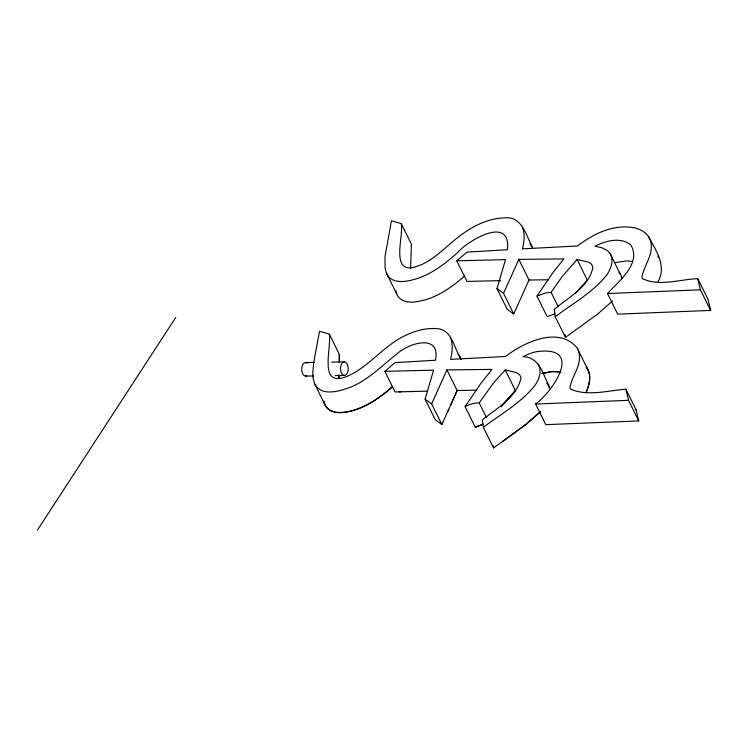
<?xml version="1.0" encoding="UTF-8"?>
<svg xmlns="http://www.w3.org/2000/svg" width="748" height="748" viewBox="0 0 748 748"><rect width="100%" height="100%" fill="white"/><g stroke="black" fill="none" stroke-linecap="round" stroke-linejoin="round"><path stroke-width="1.12" d="M338.872 377.656L338.947 374.944M339.265 362.453L339.536 354.758L329.344 334.15L319.546 331.252L313.786 362.032L312.786 372.766L313.16 378.469L314.599 383.743L324.782 404.35C330.42 416.645 346.679 412.503 356.824 409.296C370.129 404.565 381.723 396.113 392.307 386.922M338.863 378.011L338.909 376.356M339.321 360.293L339.115 354.636M464.601 275.984C451.287 287.728 435.925 298.461 418.057 301.472C410.409 303.043 399.89 302.351 396.674 293.842L386.492 273.226L385.052 267.962L385.005 256.611L391.438 220.744L401.237 223.643C404.079 235.62 389.231 276.012 416.87 266.391C432.12 261.454 443.246 249.178 455.42 239.407C469.641 227.803 486.677 218.033 505.517 217.864C522.085 216.237 526.527 236.331 532.464 247.523L529.995 243.698M410.577 268.616L411.428 244.25L401.237 223.643M329.344 334.15C331.644 349.886 317.274 390.241 349.531 375.262C370.204 365.248 384.192 345.483 405.042 335.646C415.692 330.494 427.734 327.25 439.6 328.933C452.792 332.084 453.971 348.531 460.572 358.03L461.133 359.517M448.781 409.278L441.834 424.481L435.289 419.768L425.107 399.161L433.606 370.166L384.865 371.335L395.056 391.943L401.19 391.784M555.025 313.795L547.171 316.703L536.989 296.086L553.081 272.412L563.87 258.901L518.832 259.388L529.014 279.995L513.726 313.973L507.181 309.261L496.999 288.644L505.498 259.649L456.757 260.828L466.948 281.435L500.599 280.631M658.016 281.725C666.936 266.391 656.061 250.543 648.825 237.125C643.43 228.514 632.556 226.672 623.159 226.953C606.235 227.457 590.658 236.078 577.409 245.989L522.487 248.85C524.226 241.698 525.143 233.909 522.282 226.915M482.806 424.331L475.279 427.211L465.097 406.603L481.188 382.929L491.978 369.409L446.939 369.895L431.643 403.873L441.834 424.481L442.751 422.461M513.726 313.973L503.535 293.356L518.832 259.388M450.829 404.771L457.122 390.512L446.939 369.895M447.753 411.54L457.122 390.512L476.317 390.185M37.4 530.136L175.761 317.442M465.097 406.603L469.351 404.724A19.747 10.463 -26.3 0 1 476.448 403.022L479.197 402.882L493.717 382.686L505.227 369.98L516.513 372.598L519.58 374.748L521.038 377.469C517.42 396.926 496.681 408.24 482.32 419.965L483.376 427.295L493.568 447.902L525.9 424.462L540.112 412.12M536.989 296.086L545.741 292.926L551.089 292.365L562.328 276.386L577.119 259.472L588.405 262.09L591.472 264.231L592.93 266.952C589.62 286.615 568.078 297.517 554.212 309.457L555.268 316.787L565.46 337.395L597.792 313.954L612.603 300.883M501.16 406.8L502.245 405.397M501.936 405.818L515.419 390.596L505.227 369.98M575.184 293.665L587.311 280.079L577.119 259.472M503.9 403.294L515.419 390.596M540.711 411.391L525.9 424.462L502.422 441.647M648.825 237.125C656.566 250.664 644.458 263.96 641.878 276.882L642.541 278.677C659.39 286.755 679.969 279.322 697.781 278.667L707.963 299.284L710.6 310.42L617.68 314.141L607.498 293.525C618.811 281.117 641.625 263.717 630.901 245.026C620.681 236.592 605.656 240.8 594.997 246.176L602.093 247.822L607.086 250.43A40.345 21.383 -26.3 0 1 611.752 257.686L611.957 261.922A49.097 26.021 -26.3 0 1 607.161 274.507C593.314 292.272 572.884 303.277 555.268 316.787M450.389 337.423C453.251 344.426 452.334 352.205 450.595 359.367L505.517 356.506C524.198 342.191 558.176 325.922 576.932 347.633A59.924 31.753 -26.3 0 1 579.382 354.589C580.962 366.529 571.837 376.188 569.985 387.389L570.649 389.194C587.891 396.524 607.787 390.624 625.889 389.184L636.071 409.792L638.708 420.937L545.788 424.649L535.605 404.042C554.315 390.045 583.889 344.94 536.157 351.766A27.396 14.521 -26.3 0 0 528.219 354.262L523.104 356.693C538.756 356.852 542.842 373.514 548.508 384.911L550.042 388.81L547.162 383.154M392.709 386.492C381.162 396.721 368.203 405.93 353.28 410.418C343.201 413.569 327.063 414.888 323.912 401.807M456.757 260.828L466.911 252.113L507.396 249.72C511.52 214.695 467.902 240.491 457.608 252.581C443.405 265.381 427.192 277.611 407.875 280.865C400.227 282.435 389.708 281.734 386.492 273.226M384.865 371.335L395.019 362.63L435.504 360.227C440.796 333.131 408.604 343.117 397.141 353.757C381.966 365.576 368.371 380.049 350.176 387.342C339.199 391.298 321.425 396.908 314.599 383.743M483.376 427.295C501.113 413.896 521.337 402.714 535.269 385.024A49.097 26.021 -26.3 0 0 540.065 372.429L539.86 368.194L538.326 364.295M475.279 427.211L483.236 424.247M541.907 373.607L551.79 371.56L560.738 371.952L551.79 371.56L542.337 373.448M615.557 262.539L626.45 260.921L632.63 261.435M635.52 409.876L636.071 409.792M607.498 293.525L700.418 289.813L710.6 310.42M638.708 420.937L628.526 400.32L535.605 404.042M399.058 391.84L427.585 391.139M409.792 391.569L413.307 391.475M305.446 362.537L314.59 362.387M331.738 362.107L344.314 361.901M305.549 376.094L313.552 375.964M335.263 375.599L344.407 375.449A6.779 3.833 89.1 0 0 347.652 365.323A6.779 3.833 89.1 0 0 341.013 365.239A6.779 3.833 89.1 0 0 344.407 375.449M529.014 279.995L548.649 279.789M496.999 288.644L503.535 293.356M425.107 399.161L431.643 403.873M546.947 383.228L548.508 384.911M657.754 256.209L659.016 257.733M586.17 366.922C591.977 374.243 589.639 384.453 586.123 392.242C588.985 385.463 591.322 377.516 588.246 370.391L578.064 349.784M586.441 367.231L588.246 370.391M610.218 253.787L620.401 274.394M551.089 292.365L558.223 306.792M479.197 402.882L486.331 417.309M395.814 290.682L396.674 293.842M323.921 401.19L324.782 404.35M697.781 278.667L700.418 289.813M625.889 389.184L628.526 400.32M565.002 334.253L565.46 337.395M493.231 445.584L493.315 446.21M493.4 446.762L493.568 447.902M306.624 375.833A6.779 3.833 89.1 0 1 301.678 368.783A6.779 3.833 89.1 0 1 307.045 363.173M619.054 272.637A40.345 21.383 -26.3 0 1 621.934 278.293M459.468 356.011L458.103 354.206L460.572 358.03L459.468 356.011"/></g></svg>
